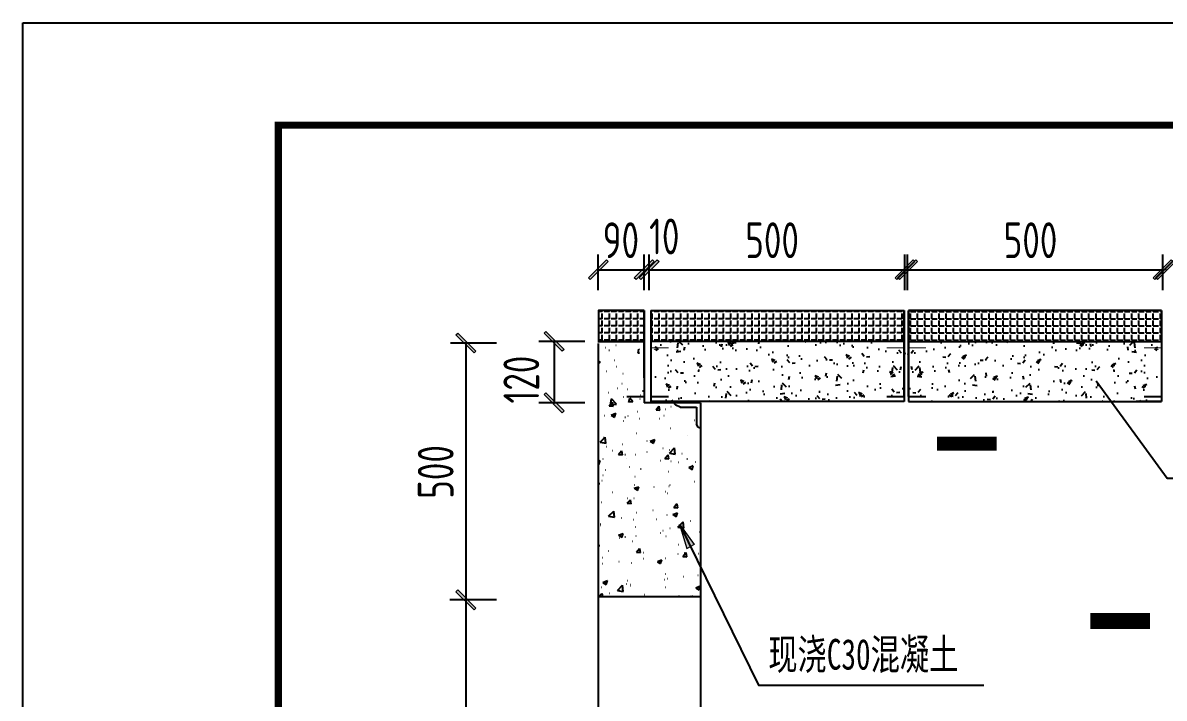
# Model space of a CAD drawing. Extents: x 2969 to 3809, y -1283 to -33.
# Drawn here: x 2969.5 to 3081.2, y -99 to -33 of the extents above; entities that cross this region are included whole.
import ezdxf

# ---------------------------------------------------------------- set-up
doc = ezdxf.new("R2010")
doc.units = 0
doc.header["$LTSCALE"] = 10
for name, color, linetype in [('0-TK', 7, 'Continuous'), ('图层 1', 7, 'Continuous'), ('填充', 8, 'Continuous'), ('尺寸标注', 1, 'Continuous'), ('文字', 3, 'Continuous'), ('标注引线', 3, 'Continuous'), ('爬梯', 4, 'Continuous'), ('轮廓', 7, 'Continuous')]:
    doc.layers.add(name, color=color, linetype=linetype)
doc.styles.add('GJ', font='tssdeng.shx', dxfattribs={"width": 0.75, "bigfont": 'hztxt.shx'})
doc.styles.add('HZTXT', font='仿宋_GB2312_0.ttf', dxfattribs={"width": 0.6, "height": 1.25})
pattern_1 = [(180, (237694.2164, -64504.8342), (2e-12, 0.6985), [0.508, -0.1905]), (90, (237694.2164, -64504.8342), (0.6985, -2e-12), [0.508, -0.1905])]

# ---------------------------------------------------------------- blocks, each defined once
blk = doc.blocks.new('K-建筑标记')
at = {"lineweight": 5}
blk.add_hatch(color=256, dxfattribs=at).paths.add_polyline_path([(0.97, 0.8), (0.8, 0.97), (-0.97, -0.8), (-0.8, -0.97)])
blk.add_lwpolyline([(-0.8, -0.97), (-0.97, -0.8), (0.8, 0.97), (0.97, 0.8)], close=True, dxfattribs=at)
blk.add_lwpolyline([(0.09, -0.09), (-0.09, 0.09)], dxfattribs=at)
blk = doc.blocks.new('K-箭头')
at = {"lineweight": 5}
blk.add_hatch(color=256, dxfattribs=at).paths.add_polyline_path([(0, 0), (2.39, -0.4), (2.39, 0), (2.39, 0.4)])
for points in [[(0, 0), (2.39, 0.4), (2.39, 0)], [(0, 0), (2.39, -0.4), (2.39, 0)]]:
    blk.add_lwpolyline(points, dxfattribs=at)

msp = doc.modelspace()

# ---------------------------------------------------------------- hatches: boundary and pattern name
at = {"layer": '填充'}
h = msp.add_hatch(dxfattribs=at)
h.set_pattern_fill('ANGLE', color=256, scale=0.1, style=0)
h.set_pattern_definition(pattern_1)
h.paths.add_polyline_path([(3030.267, -64.142), (3030.267, -61.134), (3025.803, -61.134), (3025.803, -64.142)])
h = msp.add_hatch(dxfattribs=at)
h.set_pattern_fill('ANGLE', color=256, scale=0.1, style=0)
h.set_pattern_definition(pattern_1)
h.paths.add_polyline_path([(3055.698, -64.142), (3055.698, -61.134), (3033.419, -61.134), (3030.924, -61.134), (3030.924, -64.142)])
h = msp.add_hatch(dxfattribs=at)
h.set_pattern_fill('ANGLE', color=256, scale=0.1, style=0)
h.set_pattern_definition([(0, (-231582.3955, -64504.8342), (0, 0.6985), [0.508, -0.1905]), (90, (-231582.3955, -64504.8342), (-0.6985, 4e-17), [0.508, -0.1905])])
h.paths.add_polyline_path([(3080.897, -64.142), (3080.897, -61.134), (3078.402, -61.134), (3056.123, -61.134), (3056.123, -64.142)])
h = msp.add_hatch(dxfattribs=at)
h.set_pattern_fill('AR-CONC', color=256, scale=0.02, style=0)
h.set_pattern_definition([(130, (237694.2164, -64504.8342), (-3.64369338, -0.31878171), [0.381, -4.191]), (185, (237694.2164, -64504.8342), (0.70485652, 3.82113286), [0.3048, -3.3528]), (79.549, (237693.9128, -64504.8608), (-2.938850033, 3.502333756), [0.3238, -3.5618]), (133.8158, (237694.2164, -64503.818), (-5.42158082, -0.84084656), [0.5715, -6.2865]), (83.3644, (237693.7646, -64503.8883), (-4.74808469, 4.94851112), [0.4857, -5.3427]), (188.816, (237694.2164, -64503.818), (-4.74809212, 4.94850236), [0.4572, -5.0292]), (159, (237693.7084, -64504.0722), (-3.032297597, -2.04531037), [0.381, -4.191]), (214, (237693.7084, -64504.0722), (-1.236040567, 3.68375932), [0.3048, -3.3528]), (108.5486, (237693.4557, -64504.2427), (-4.268329815, 1.638457154), [0.3238, -3.5618]), (142.5, (237694.2164, -64504.8342), (-0.061772065, 1.6911007775), [0, -3.31216, 0, -3.4036, 0, -3.3655]), (172.5, (237694.2164, -64504.8342), (-1.33639325, 2.003611496), [0, -1.94056, 0, -3.23596, 0, -1.2827]), (212.5, (237695.3492, -64504.8342), (-2.711811903, -0.11457488), [0, -1.27, 0, -3.9624, 0, -5.2578]), (222.5, (237695.8572, -64504.8342), (-2.962583628, 0.50852982), [0, -1.651, 0, -2.63144, 0, -3.7338])])
h.paths.add_polyline_path([(3031.305, -70.018), (3055.829, -70.018), (3055.829, -64.142), (3031.305, -64.142)])
h = msp.add_hatch(dxfattribs=at)
h.set_pattern_fill('AR-CONC', color=256, scale=0.02, style=0)
h.set_pattern_definition([(50, (-231582.3955, -64504.8342), (3.64369338, -0.31878171), [0.381, -4.191]), (355, (-231582.3955, -64504.8342), (-0.70485652, 3.82113286), [0.3048, -3.3528]), (100.451, (-231582.092, -64504.8608), (2.938850033, 3.502333756), [0.3238, -3.5618]), (46.1842, (-231582.3955, -64503.818), (5.42158082, -0.84084656), [0.5715, -6.2865]), (96.6356, (-231581.9437, -64503.8883), (4.74808469, 4.94851112), [0.4857, -5.3427]), (351.184, (-231582.3955, -64503.818), (4.74809212, 4.94850236), [0.4572, -5.0292]), (21, (-231581.8875, -64504.0722), (3.032297597, -2.04531037), [0.381, -4.191]), (326, (-231581.8875, -64504.0722), (1.236040567, 3.68375932), [0.3048, -3.3528]), (71.4514, (-231581.6348, -64504.2427), (4.268329815, 1.638457154), [0.3238, -3.5618]), (37.5, (-231582.3955, -64504.8342), (0.061772065, 1.6911007775), [0, -3.31216, 0, -3.4036, 0, -3.3655]), (7.5, (-231582.3955, -64504.8342), (1.33639325, 2.003611496), [0, -1.94056, 0, -3.23596, 0, -1.2827]), (327.5, (-231583.5283, -64504.8342), (2.711811903, -0.11457488), [0, -1.27, 0, -3.9624, 0, -5.2578]), (317.5, (-231584.0363, -64504.8342), (2.962583628, 0.50852982), [0, -1.651, 0, -2.63144, 0, -3.7338])])
h.paths.add_polyline_path([(3055.992, -70.018), (3080.516, -70.018), (3080.516, -64.142), (3055.992, -64.142)])

# ---------------------------------------------------------------- linework, layer by layer
at = {"linetype": 'Continuous', "const_width": 0.7}
msp.add_lwpolyline([(2994.454, -42.989), (3379.454, -42.989), (3379.454, -319.989), (2994.454, -319.989)], close=True, dxfattribs=at)
at = {"layer": '0-TK'}
msp.add_lwpolyline([(2969.454, -32.989), (3389.454, -32.989), (3389.454, -329.989), (2969.454, -329.989)], close=True, dxfattribs=at)
at = {"layer": '图层 1', "color": 1}
for points, const_width in [([(3030.267, -61.134), (3030.267, -69.54)], 0.2), ([(3030.924, -61.134), (3030.924, -69.54)], 0.2), ([(3055.698, -61.134), (3055.698, -69.54)], 0.2), ([(3056.123, -61.134), (3056.123, -69.54)], 0.2), ([(3080.897, -61.134), (3080.897, -69.54)], 0.2), ([(3032.643, -64.788), (3030.924, -64.788)], 0.1), ([(3055.698, -64.788), (3053.979, -64.788)], 0.1), ([(3056.123, -64.788), (3057.841, -64.788)], 0.1), ([(3079.178, -64.788), (3080.897, -64.788)], 0.1), ([(3030.267, -69.54), (3028.549, -69.54)], 0.2), ([(3032.643, -69.54), (3030.924, -69.54)], 0.2), ([(3055.698, -69.54), (3053.979, -69.54)], 0.2), ([(3056.123, -69.54), (3057.841, -69.54)], 0.2), ([(3079.178, -69.54), (3080.897, -69.54)], 0.2)]:
    msp.add_lwpolyline(points, dxfattribs=dict(at, const_width=const_width))
for points in [[(3030.267, -67.693), (3030.267, -61.265)], [(3030.271, -64.142), (3030.271, -70.148)]]:
    msp.add_lwpolyline(points, dxfattribs=at)
at = {"layer": '填充'}
for points in [[(3027.53, -64.533), (3027.493, -64.533)], [(3026.503, -64.79), (3026.467, -64.79)], [(3026.855, -65.043), (3026.819, -65.043)], [(3029.669, -65.3), (3029.731, -64.913)], [(3029.792, -65.3), (3029.669, -65.3)], [(3029.792, -64.974), (3029.731, -64.913)], [(3025.963, -66.191), (3025.767, -66.097)], [(3025.963, -66.191), (3025.767, -66.318)], [(3027.37, -65.999), (3027.334, -65.999)], [(3027.591, -66.633), (3027.555, -66.633)], [(3026.598, -67.085), (3026.565, -67.085)], [(3028.19, -67.306), (3028.164, -67.306)], [(3026.757, -69.16), (3026.724, -69.16)], [(3027.685, -68.744), (3027.653, -68.744)], [(3028.103, -68.295), (3028.066, -68.295)], [(3028.643, -68.841), (3028.606, -68.841)], [(3030.148, -69.001), (3030.112, -69.001)], [(3025.865, -69.283), (3025.829, -69.283)], [(3026.844, -70.431), (3027.174, -70.087)], [(3026.978, -70.369), (3027.076, -69.761)], [(3027.555, -70.308), (3026.978, -70.369)], [(3027.555, -70.275), (3027.076, -69.761)], [(3027.236, -70.467), (3027.174, -70.087)], [(3028.262, -69.602), (3028.226, -69.602)], [(3028.773, -70.087), (3028.864, -69.699)], [(3029.154, -70.054), (3028.773, -70.087)], [(3029.154, -70.054), (3028.864, -69.699)], [(3029.854, -69.797), (3029.829, -69.797)], [(3029.854, -69.417), (3029.89, -69.417)], [(3026.34, -71.394), (3026.369, -71.394)], [(3026.844, -70.431), (3027.236, -70.467)], [(3027.04, -71.361), (3027.49, -71.166)], [(3027.04, -71.361), (3027.359, -71.553)], [(3027.359, -71.553), (3027.49, -71.166)], [(3028.668, -71.423), (3028.705, -71.423)], [(3029.571, -71.006), (3029.597, -71.006)], [(3031.421, -70.822), (3031.711, -70.467)], [(3031.421, -70.847), (3031.808, -70.883)], [(3031.808, -70.883), (3031.736, -70.467)], [(3032.19, -71.394), (3032.226, -71.394)], [(3032.349, -70.785), (3032.385, -70.785)], [(3032.86, -70.528), (3032.889, -70.528)], [(3028.19, -71.908), (3028.226, -71.908)], [(3028.385, -71.553), (3028.422, -71.553)], [(3029.792, -71.676), (3029.825, -71.676)], [(3031.772, -71.676), (3031.808, -71.676)], [(3035.163, -71.835), (3035.196, -71.835)], [(3025.952, -74.008), (3026.431, -73.497)], [(3026.271, -73.534), (3026.308, -73.534)], [(3026.5, -74.106), (3026.431, -73.497)], [(3029.473, -73.117), (3029.499, -73.117)], [(3032.799, -72.639), (3032.824, -72.639)], [(3034.525, -73.338), (3034.55, -73.338)], [(3025.952, -74.008), (3026.529, -74.106)], [(3026.529, -74.424), (3026.562, -74.424)], [(3027.138, -74.804), (3027.174, -74.804)], [(3028.092, -74.203), (3028.128, -74.203)], [(3030.525, -73.885), (3030.561, -73.885)], [(3030.844, -73.914), (3031.294, -73.725)], [(3030.844, -73.914), (3031.163, -74.106)], [(3031.163, -74.106), (3031.294, -73.725)], [(3032.092, -74.583), (3032.128, -74.583)], [(3032.701, -74.743), (3032.73, -74.743)], [(3032.73, -75.061), (3033.215, -74.547)], [(3033.303, -75.159), (3033.215, -74.547)], [(3025.767, -75.865), (3025.952, -75.793)], [(3025.829, -76.184), (3025.952, -75.793)], [(3026.21, -75.633), (3026.242, -75.633)], [(3027.747, -75.221), (3028.03, -74.84)], [(3027.747, -75.221), (3028.128, -75.253)], [(3028.128, -75.253), (3028.066, -74.84)], [(3028.385, -75.221), (3028.422, -75.221)], [(3028.483, -75.633), (3028.509, -75.633)], [(3029.412, -75.221), (3029.437, -75.221)], [(3030.525, -74.938), (3030.561, -74.938)], [(3031.87, -75.793), (3031.896, -75.793)], [(3032.287, -75.608), (3032.603, -75.253)], [(3032.287, -75.608), (3032.668, -75.633)], [(3032.668, -75.633), (3032.603, -75.253)], [(3032.73, -75.061), (3033.303, -75.159)], [(3032.86, -75.865), (3032.889, -75.865)], [(3033.629, -75.952), (3033.658, -75.952)], [(3033.948, -75.098), (3033.977, -75.098)], [(3034.452, -75.633), (3034.488, -75.633)], [(3035.257, -75.927), (3035.286, -75.927)], [(3025.767, -76.122), (3025.829, -76.184)], [(3026.431, -76.694), (3026.464, -76.694)], [(3028.828, -76.405), (3028.864, -76.405)], [(3029.916, -76.596), (3029.952, -76.596)], [(3032.632, -76.879), (3032.668, -76.879)], [(3034.622, -76.466), (3035.065, -76.278)], [(3034.622, -76.466), (3034.942, -76.694)], [(3034.942, -76.694), (3035.065, -76.307)], [(3025.891, -78.03), (3025.927, -78.03)], [(3026.112, -77.744), (3026.148, -77.744)], [(3026.21, -77.234), (3026.242, -77.234)], [(3029.278, -78.161), (3029.314, -78.161)], [(3029.339, -77.357), (3029.376, -77.357)], [(3032.762, -78.161), (3032.799, -78.161)], [(3035.196, -77.842), (3035.225, -77.842)], [(3027.174, -78.896), (3027.2, -78.896)], [(3029.278, -78.515), (3029.731, -78.356)], [(3029.278, -78.515), (3029.597, -78.736)], [(3029.597, -78.736), (3029.731, -78.356)], [(3031.199, -78.356), (3031.232, -78.356)], [(3032.349, -78.834), (3032.385, -78.834)], [(3032.541, -78.99), (3032.57, -78.99)], [(3032.668, -78.32), (3032.701, -78.32)], [(3026.05, -79.884), (3026.086, -79.884)], [(3028.607, -79.982), (3028.926, -79.627)], [(3028.607, -79.982), (3028.995, -80.007)], [(3028.643, -79.468), (3028.668, -79.468)], [(3028.995, -80.043), (3028.926, -79.627)], [(3029.241, -79.468), (3029.278, -79.468)], [(3033.179, -80.394), (3033.462, -80.007)], [(3033.179, -80.394), (3033.56, -80.423)], [(3033.56, -80.423), (3033.499, -80.043)], [(3033.499, -80.362), (3033.535, -80.362)], [(3026.783, -81.252), (3027.298, -80.749)], [(3026.783, -81.252), (3027.359, -81.35)], [(3027.359, -81.35), (3027.298, -80.749)], [(3028.03, -81.412), (3028.066, -81.412)], [(3029.499, -80.872), (3029.535, -80.872)], [(3031.102, -80.651), (3031.138, -80.651)], [(3032.472, -81.093), (3032.509, -81.093)], [(3033.081, -81.068), (3033.535, -80.909)], [(3033.081, -81.068), (3033.401, -81.289)], [(3033.401, -81.289), (3033.535, -80.909)], [(3035.736, -80.651), (3035.772, -80.651)], [(3025.952, -81.984), (3025.988, -81.984)], [(3025.988, -82.118), (3026.014, -82.118)], [(3029.18, -81.571), (3029.216, -81.571)], [(3029.376, -82.277), (3029.412, -82.277)], [(3031.421, -81.542), (3031.453, -81.542)], [(3032.092, -82.632), (3032.128, -82.632)], [(3032.762, -82.4), (3032.799, -82.4)], [(3033.56, -82.313), (3034.071, -81.799)], [(3033.56, -82.313), (3034.137, -82.4)], [(3034.137, -82.4), (3034.071, -81.799)], [(3034.808, -81.702), (3034.844, -81.702)], [(3027.747, -83.106), (3028.19, -82.947)], [(3027.747, -83.106), (3028.066, -83.327)], [(3027.838, -83.363), (3027.871, -83.363)], [(3028.066, -83.327), (3028.19, -82.947)], [(3028.385, -83.266), (3028.422, -83.266)], [(3029.085, -83.682), (3029.118, -83.682)], [(3029.437, -83.168), (3029.473, -83.168)], [(3031.834, -82.853), (3031.87, -82.853)], [(3032.385, -83.204), (3032.411, -83.204)], [(3035.674, -82.755), (3035.699, -82.755)], [(3025.891, -84.098), (3025.927, -84.098)], [(3026.783, -84.634), (3026.819, -84.634)], [(3029.499, -84.768), (3029.792, -84.413)], [(3029.499, -84.768), (3029.89, -84.793)], [(3029.89, -84.793), (3029.825, -84.413)], [(3029.89, -84.634), (3029.916, -84.634)], [(3030.173, -84.793), (3030.206, -84.793)], [(3033.596, -84.001), (3033.629, -84.001)], [(3034.039, -85.184), (3034.365, -84.793)], [(3034.169, -84.83), (3034.206, -84.83)], [(3034.452, -85.21), (3034.365, -84.793)], [(3026.181, -85.279), (3026.21, -85.279)], [(3026.181, -85.879), (3026.21, -85.879)], [(3027.773, -85.659), (3027.809, -85.659)], [(3029.02, -85.818), (3029.056, -85.818)], [(3030.173, -85.369), (3030.206, -85.369)], [(3031.551, -85.659), (3031.994, -85.499)], [(3031.551, -85.695), (3031.87, -85.879)], [(3031.87, -85.879), (3031.994, -85.499)], [(3032.313, -85.344), (3032.349, -85.344)], [(3033.56, -84.927), (3033.596, -84.927)], [(3034.039, -85.184), (3034.427, -85.21)], [(3035.576, -84.891), (3035.613, -84.891)], [(3025.793, -86.198), (3025.829, -86.198)], [(3032.313, -86.871), (3032.349, -86.871)], [(3035.515, -87.002), (3035.54, -87.002)], [(3026.086, -88.179), (3026.112, -88.179)], [(3026.21, -87.737), (3026.659, -87.541)], [(3026.21, -87.737), (3026.529, -87.929)], [(3026.529, -87.929), (3026.659, -87.541)], [(3027.649, -88.505), (3028.128, -87.99)], [(3028.19, -88.591), (3028.128, -87.99)], [(3028.509, -87.86), (3028.545, -87.86)], [(3028.607, -87.516), (3028.643, -87.516)], [(3028.926, -87.929), (3028.958, -87.929)], [(3028.926, -88.019), (3028.958, -88.019)], [(3032.251, -87.444), (3032.287, -87.444)], [(3032.313, -88.179), (3032.349, -88.179)], [(3032.509, -87.321), (3032.541, -87.321)], [(3034.108, -87.125), (3034.137, -87.125)], [(3035.319, -88.247), (3035.772, -88.052)], [(3035.638, -88.432), (3035.772, -88.117)], [(3025.829, -89.142), (3026.112, -88.787)], [(3025.829, -89.142), (3025.854, -89.142)], [(3026.21, -89.142), (3026.148, -88.787)], [(3026.881, -88.762), (3026.917, -88.762)], [(3027.649, -88.505), (3028.19, -88.591)], [(3030.267, -88.885), (3030.304, -88.885)], [(3033.658, -89.044), (3033.694, -89.044)], [(3034.782, -89.142), (3034.906, -89.044)], [(3034.942, -89.142), (3034.906, -89.044)], [(3035.319, -88.247), (3035.638, -88.432)], [(3035.417, -89.106), (3035.446, -89.106)], [(3035.699, -88.309), (3035.736, -88.309)]]:
    msp.add_lwpolyline(points, dxfattribs=at)
at = {"layer": '尺寸标注'}
for p, q in [((3030.267, -58.829), (3030.267, -55.634)), ((3030.746, -58.829), (3030.746, -55.634)), ((3025.767, -57.134), (3030.267, -57.134)), ((3030.746, -57.134), (3055.782, -57.134)), ((3056.039, -57.134), (3081.031, -57.134))]:
    msp.add_line(p, q, dxfattribs=at)
for points in [[(3025.767, -59.134), (3025.767, -55.632)], [(3030.267, -59.134), (3030.267, -55.632)], [(3030.746, -59.134), (3030.746, -55.632)], [(3055.782, -59.134), (3055.782, -55.632)], [(3056.039, -59.134), (3056.039, -55.632)], [(3081.031, -59.134), (3081.031, -55.632)], [(3015.815, -64.307), (3011.313, -64.307)], [(3012.815, -64.307), (3012.815, -89.425)], [(3024.449, -64.142), (3019.944, -64.142)], [(3021.449, -64.142), (3021.449, -70.148)], [(3024.449, -70.148), (3019.944, -70.148)], [(3021.449, -70.148), (3021.474, -70.148)], [(3012.815, -89.348), (3012.815, -119.377)], [(3015.789, -89.425), (3011.25, -89.425)], [(3015.815, -89.425), (3011.25, -89.425)]]:
    msp.add_lwpolyline(points, dxfattribs=at)
at = {"layer": '标注引线'}
for points in [[(3074.501, -68.006), (3081.434, -77.52), (3097.369, -77.52)], [(3033.716, -82.022), (3041.457, -97.752), (3063.486, -97.752)]]:
    msp.add_lwpolyline(points, dxfattribs=at)
at = {"layer": '爬梯', "const_width": 1.369}
for points in [[(3058.918, -74.142), (3064.768, -74.142)], [(3073.912, -91.389), (3079.762, -91.389)], [(3073.912, -91.595), (3079.762, -91.595)]]:
    msp.add_lwpolyline(points, dxfattribs=at)
at = {"layer": '轮廓'}
for points in [[(3030.267, -61.134), (3025.803, -61.134), (3025.803, -64.142), (3030.267, -64.142)], [(3030.267, -61.134), (3030.267, -70.148)], [(3030.924, -61.134), (3033.419, -61.134)], [(3030.924, -61.134), (3030.924, -70.018)], [(3033.419, -61.134), (3055.698, -61.134)], [(3055.698, -61.134), (3055.698, -70.018)], [(3078.402, -61.134), (3056.123, -61.134)], [(3056.123, -61.134), (3056.123, -70.018)], [(3080.897, -61.134), (3078.402, -61.134)], [(3080.897, -61.134), (3080.897, -70.018)], [(3025.767, -64.142), (3025.731, -64.142)], [(3025.731, -64.142), (3029.887, -64.142)], [(3029.887, -64.142), (3025.767, -64.142)], [(3025.767, -64.142), (3025.793, -64.142)], [(3029.887, -64.142), (3025.767, -64.142)], [(3025.767, -64.348), (3025.767, -129.37)], [(3055.698, -64.142), (3030.924, -64.142)], [(3056.123, -64.142), (3080.897, -64.142)], [(3035.772, -70.148), (3030.271, -70.148)], [(3030.924, -70.018), (3033.154, -70.018)], [(3030.924, -70.018), (3033.419, -70.018)], [(3055.698, -70.018), (3030.924, -70.018)], [(3033.277, -70.275), (3033.277, -70.148)], [(3033.375, -70.369), (3033.277, -70.275)], [(3033.789, -70.59), (3033.375, -70.369)], [(3035.772, -70.148), (3035.772, -119.377)], [(3055.698, -70.018), (3053.203, -70.018)], [(3056.123, -70.018), (3058.618, -70.018)], [(3056.123, -70.018), (3080.897, -70.018)], [(3080.897, -70.018), (3078.402, -70.018)], [(3080.897, -70.018), (3078.667, -70.018)], [(3033.789, -70.59), (3035.384, -70.59)], [(3035.384, -70.59), (3035.384, -72.252)], [(3035.54, -72.545), (3035.384, -72.252)], [(3035.613, -72.606), (3035.54, -72.545)], [(3035.772, -72.606), (3035.613, -72.606)], [(3035.772, -89.142), (3025.767, -89.142)]]:
    msp.add_lwpolyline(points, dxfattribs=at)

# ---------------------------------------------------------------- block references
at = {"layer": '尺寸标注'}
for p in [(3025.767, -57.134), (3030.267, -57.134), (3030.746, -57.134), (3055.782, -57.134), (3056.039, -57.134), (3081.031, -57.134), (3081.285, -57.134)]:
    msp.add_blockref('K-建筑标记', p, dxfattribs=at)
at = {"layer": '尺寸标注', "rotation": 90}
for p in [(3012.815, -64.307), (3021.449, -64.142), (3021.449, -70.148), (3012.815, -89.425)]:
    msp.add_blockref('K-建筑标记', p, dxfattribs=at)
at = {"layer": '标注引线', "xscale": 1.017899999999978, "yscale": 1.017899999999978, "zscale": 1.017899999999978, "rotation": 296.2016368619114}
msp.add_blockref('K-箭头', (3033.717, -82.022), dxfattribs=at)

# ---------------------------------------------------------------- texts
at = {"layer": '尺寸标注', "style": 'GJ', "width": 0.75}
for s, p in [('10', (3030.746, -55.634)), ('90', (3026.203, -56.001)), ('500', (3040.156, -56.001)), ('500', (3065.446, -56.001))]:
    msp.add_text(s, height=3.5, dxfattribs=at).set_placement(p)
for s, p in [('120', (3019.988, -70.219)), ('500', (3011.609, -79.541))]:
    msp.add_text(s, height=3.5, rotation=90, dxfattribs=at).set_placement(p)
at = {"layer": '文字', "style": 'HZTXT', "width": 0.7}
msp.add_text('现浇C30混凝土', height=3, dxfattribs=at).set_placement((3042.407, -96.246))

doc.saveas('drawing.dxf')
